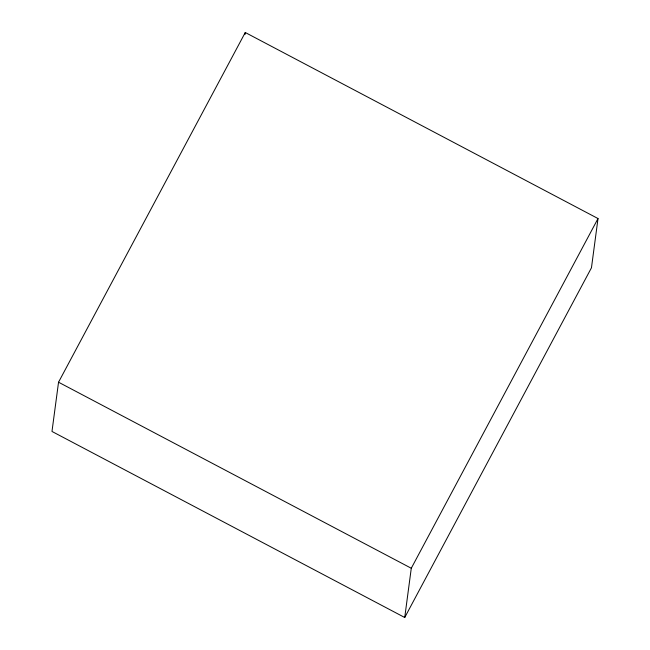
<?xml version="1.0" encoding="UTF-8"?>
<svg xmlns="http://www.w3.org/2000/svg" width="650" height="650" viewBox="0 0 650 650"><rect width="100%" height="100%" fill="white"/><g stroke="black" fill="none" stroke-linecap="round" stroke-linejoin="round"><path stroke-width="0.97" d="M58.541 382.216L51.984 431.454L404.731 617.5L591.459 267.784L598.016 218.546L245.269 32.5L58.541 382.216L411.279 568.254L404.731 617.5M245.001 34.507L245.269 32.5M411.279 568.254L598.016 218.546"/></g></svg>
